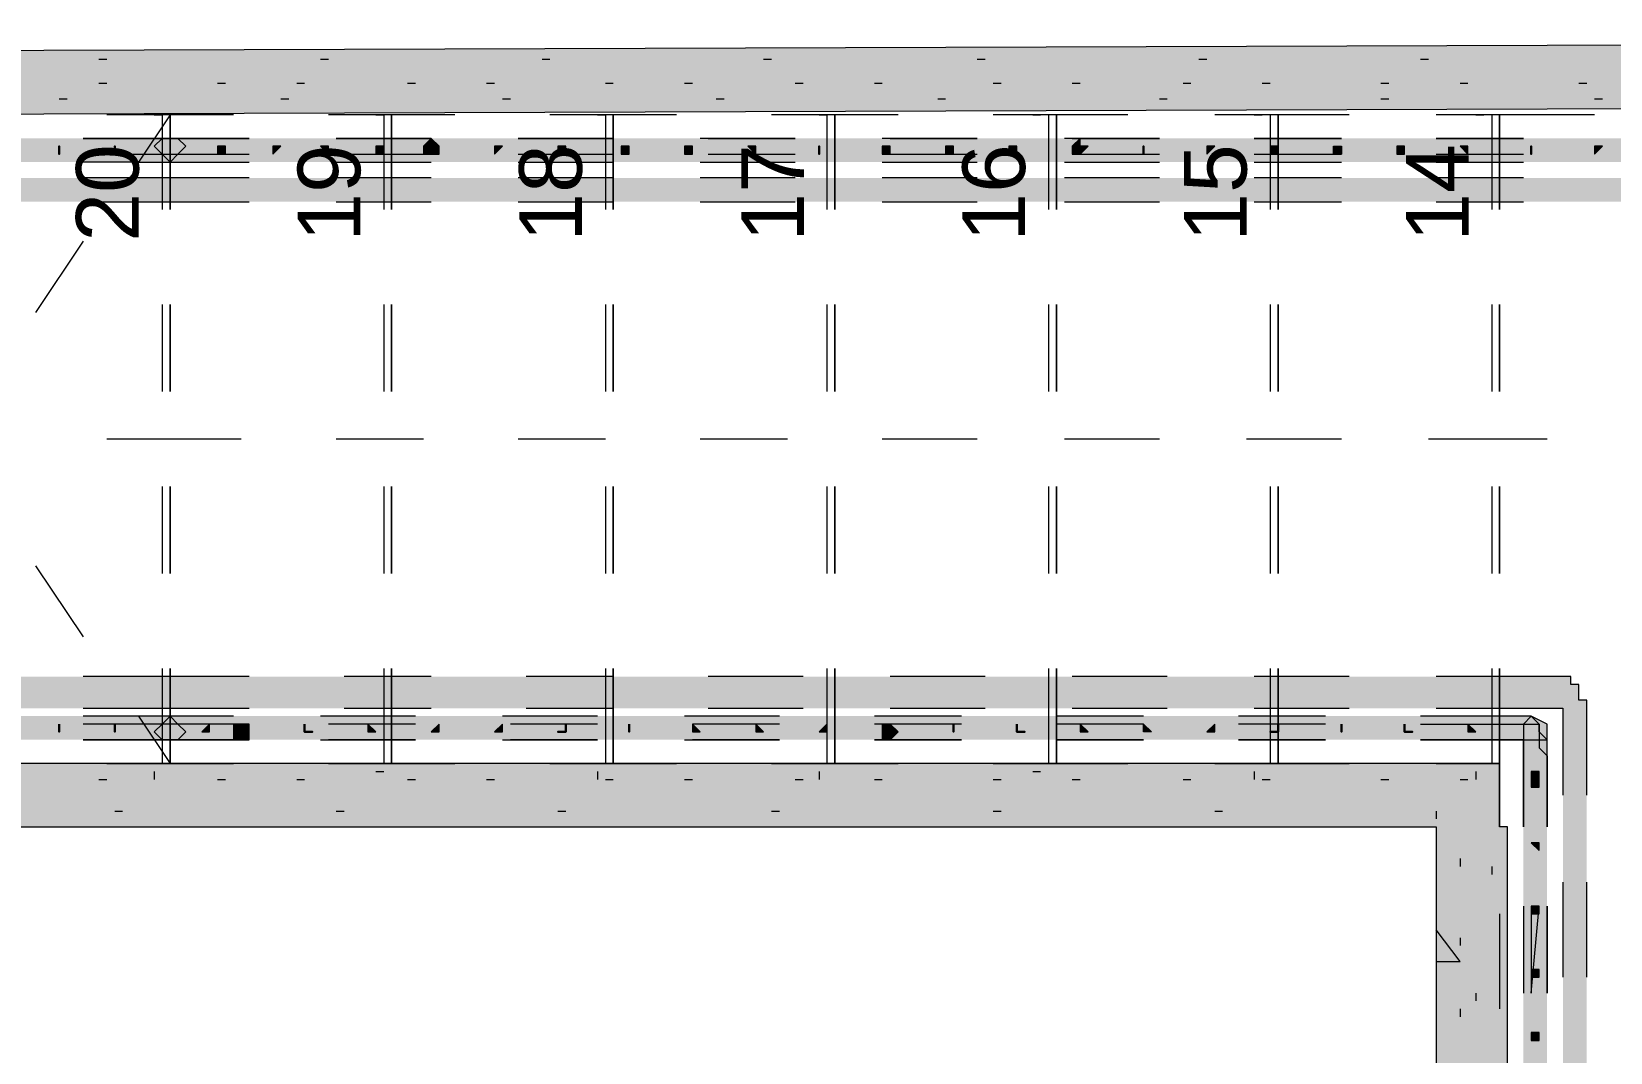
# Model space of a CAD drawing. Header units: inches. Extents: x 0.12 to 8.16, y 2.81 to 8.2.
# Drawn here: x 5.1242 to 5.4567, y 6.2658 to 6.4808 of the extents above; entities that cross this region are included whole.
import ezdxf

# ---------------------------------------------------------------- set-up
doc = ezdxf.new("R2010")
doc.units = ezdxf.units.IN
doc.header["$MEASUREMENT"] = 0
for name, color, linetype, true_color in [('PDF_Geometry', 7, 'Continuous', 0x029e21), ('PDF_Solid Fills', 7, 'Continuous', 0xffffff), ('PDF_Text', 7, 'Continuous', 0x5555ff)]:
    doc.layers.add(name, color=color, linetype=linetype, true_color=true_color)
doc.styles.add('PDF F1', font='arial.ttf')

msp = doc.modelspace()

# ---------------------------------------------------------------- hatches: boundary and pattern name
at = {"layer": 'PDF_Solid Fills', "transparency": 33554559}
for points in [[(5.10667, 6.45833), (5.145, 6.45833), (5.14667, 6.45833), (5.15, 6.45833), (5.15, 6.45333), (5.14667, 6.45333), (5.145, 6.45333), (5.10667, 6.45333)], [(5.10667, 6.45833), (5.145, 6.45833), (5.14667, 6.45833), (5.15, 6.45833), (5.15, 6.455), (5.14667, 6.455), (5.145, 6.455), (5.10667, 6.455)], [(5.15, 6.45333), (5.15, 6.45833), (5.15333, 6.45833), (5.155, 6.45833), (5.47167, 6.45833), (5.47333, 6.45833), (5.47833, 6.45833), (5.47833, 6.45333), (5.47333, 6.45333), (5.47167, 6.45333), (5.155, 6.45333), (5.15333, 6.45333)], [(5.15, 6.455), (5.15, 6.45833), (5.15333, 6.45833), (5.15333, 6.45833), (5.15667, 6.45833), (5.47167, 6.45833), (5.47333, 6.45833), (5.47833, 6.45833), (5.47833, 6.455), (5.47333, 6.455), (5.47167, 6.455), (5.15667, 6.455), (5.15333, 6.455), (5.15333, 6.455)], [(5.15333, 6.45833), (5.155, 6.45833), (5.15667, 6.45667), (5.155, 6.455), (5.15333, 6.45333), (5.15167, 6.455), (5.15, 6.45667), (5.15167, 6.45833)], [(5.20833, 6.45833), (5.21, 6.45667), (5.21, 6.45667), (5.21, 6.455), (5.20833, 6.455), (5.20667, 6.455), (5.20667, 6.45667), (5.20667, 6.45667)], [(5.345, 6.45833), (5.345, 6.45667), (5.34667, 6.45667), (5.345, 6.455), (5.345, 6.455), (5.34333, 6.455), (5.34333, 6.45667), (5.34333, 6.45667)], [(5.165, 6.45667), (5.165, 6.45667), (5.165, 6.45667), (5.165, 6.455), (5.165, 6.455), (5.16333, 6.455), (5.16333, 6.45667), (5.16333, 6.45667)], [(5.175, 6.45667), (5.175, 6.45667), (5.17667, 6.45667), (5.175, 6.455), (5.175, 6.455), (5.175, 6.455), (5.175, 6.45667), (5.175, 6.45667)], [(5.18667, 6.45667), (5.18667, 6.45667), (5.18667, 6.45667), (5.18667, 6.455), (5.18667, 6.455), (5.18667, 6.455), (5.185, 6.45667), (5.18667, 6.45667)], [(5.19667, 6.45667), (5.19833, 6.45667), (5.19833, 6.45667), (5.19833, 6.455), (5.19667, 6.455), (5.19667, 6.455), (5.19667, 6.45667), (5.19667, 6.45667)], [(5.22167, 6.45667), (5.22167, 6.45667), (5.22333, 6.45667), (5.22167, 6.455), (5.22167, 6.455), (5.22167, 6.455), (5.22167, 6.45667), (5.22167, 6.45667)], [(5.235, 6.45667), (5.23667, 6.45667), (5.23667, 6.45667), (5.23667, 6.455), (5.235, 6.455), (5.235, 6.455), (5.235, 6.45667), (5.235, 6.45667)], [(5.25, 6.45667), (5.25, 6.45667), (5.25, 6.45667), (5.25, 6.455), (5.25, 6.455), (5.24833, 6.455), (5.24833, 6.45667), (5.24833, 6.45667)], [(5.26333, 6.45667), (5.26333, 6.45667), (5.26333, 6.45667), (5.26333, 6.455), (5.26333, 6.455), (5.26167, 6.455), (5.26167, 6.45667), (5.26167, 6.45667)], [(5.27667, 6.45667), (5.27667, 6.45667), (5.27667, 6.45667), (5.27667, 6.455), (5.27667, 6.455), (5.27667, 6.455), (5.275, 6.45667), (5.27667, 6.45667)], [(5.30333, 6.45667), (5.305, 6.45667), (5.305, 6.45667), (5.305, 6.455), (5.30333, 6.455), (5.30333, 6.455), (5.30333, 6.45667), (5.30333, 6.45667)], [(5.31667, 6.45667), (5.31833, 6.45667), (5.31833, 6.45667), (5.31833, 6.455), (5.31667, 6.455), (5.31667, 6.455), (5.31667, 6.45667), (5.31667, 6.45667)], [(5.33167, 6.45667), (5.33167, 6.45667), (5.33167, 6.45667), (5.33167, 6.455), (5.33167, 6.455), (5.33, 6.455), (5.33, 6.45667), (5.33, 6.45667)], [(5.37167, 6.45667), (5.37167, 6.45667), (5.37333, 6.45667), (5.37167, 6.455), (5.37167, 6.455), (5.37167, 6.455), (5.37167, 6.45667), (5.37167, 6.45667)], [(5.385, 6.45667), (5.38667, 6.45667), (5.38667, 6.45667), (5.38667, 6.455), (5.385, 6.455), (5.385, 6.455), (5.385, 6.45667), (5.385, 6.45667)], [(5.39833, 6.45667), (5.4, 6.45667), (5.4, 6.45667), (5.4, 6.455), (5.39833, 6.455), (5.39833, 6.455), (5.39833, 6.45667), (5.39833, 6.45667)], [(5.41333, 6.45667), (5.41333, 6.45667), (5.41333, 6.45667), (5.41333, 6.455), (5.41333, 6.455), (5.41167, 6.455), (5.41167, 6.45667), (5.41167, 6.45667)], [(5.42667, 6.45667), (5.42667, 6.45667), (5.42667, 6.45667), (5.42667, 6.455), (5.42667, 6.455), (5.42667, 6.455), (5.425, 6.45667), (5.42667, 6.45667)], [(5.45333, 6.45667), (5.45333, 6.45667), (5.455, 6.45667), (5.45333, 6.455), (5.45333, 6.455), (5.45333, 6.455), (5.45333, 6.45667), (5.45333, 6.45667)], [(5.10667, 6.45), (5.145, 6.45), (5.14667, 6.45), (5.15, 6.45), (5.15, 6.445), (5.14667, 6.445), (5.145, 6.445), (5.10667, 6.445)], [(5.15, 6.445), (5.15, 6.45), (5.15333, 6.45), (5.155, 6.45), (5.47167, 6.45), (5.47333, 6.45), (5.47833, 6.45), (5.47833, 6.445), (5.47333, 6.445), (5.47167, 6.445), (5.155, 6.445), (5.15333, 6.445)], [(5.10667, 6.345), (5.145, 6.345), (5.14667, 6.345), (5.15, 6.345), (5.15, 6.33833), (5.14667, 6.33833), (5.145, 6.33833), (5.10667, 6.33833)], [(5.15, 6.33833), (5.15, 6.345), (5.15333, 6.345), (5.155, 6.345), (5.43667, 6.345), (5.44, 6.345), (5.44, 6.345), (5.44167, 6.345), (5.44333, 6.345), (5.44333, 6.345), (5.44667, 6.345), (5.44833, 6.345), (5.44667, 6.33833), (5.44667, 6.33833), (5.445, 6.33833), (5.445, 6.33833), (5.44333, 6.33833), (5.44333, 6.33833), (5.44167, 6.33833), (5.44, 6.33833), (5.44, 6.33833), (5.43667, 6.33833), (5.155, 6.33833), (5.15333, 6.33833)], [(5.44667, 6.33833), (5.44833, 6.345), (5.44833, 6.34333), (5.45, 6.34333), (5.45, 6.34167), (5.45, 6.34), (5.45167, 6.34), (5.45167, 6.33833), (5.45167, 6.33667), (5.45167, 6.335), (5.45167, 6.335), (5.45167, 6.33167), (5.45167, 6.06), (5.45167, 6.05833), (5.45167, 6.055), (5.44667, 6.055), (5.44667, 6.05833), (5.44667, 6.06), (5.44667, 6.33167), (5.44667, 6.335), (5.44667, 6.33667), (5.44667, 6.33667)], [(5.10667, 6.33667), (5.145, 6.33667), (5.14667, 6.33667), (5.15, 6.33667), (5.15, 6.33167), (5.14667, 6.33167), (5.145, 6.33167), (5.10667, 6.33167)], [(5.10667, 6.335), (5.145, 6.335), (5.14667, 6.335), (5.15, 6.335), (5.15, 6.33167), (5.14667, 6.33167), (5.145, 6.33167), (5.10667, 6.33167)], [(5.15, 6.33167), (5.15, 6.33667), (5.15333, 6.33667), (5.155, 6.33667), (5.42833, 6.33667), (5.43167, 6.33667), (5.43167, 6.33667), (5.43333, 6.33667), (5.435, 6.33667), (5.435, 6.33667), (5.43833, 6.33667), (5.44, 6.33667), (5.43833, 6.33), (5.43833, 6.33), (5.43833, 6.33167), (5.435, 6.33167), (5.435, 6.33167), (5.43333, 6.33167), (5.43167, 6.33167), (5.43167, 6.33167), (5.42833, 6.33167), (5.155, 6.33167), (5.15333, 6.33167)], [(5.15333, 6.33667), (5.155, 6.335), (5.15667, 6.33333), (5.155, 6.33167), (5.15333, 6.33167), (5.15167, 6.33167), (5.15, 6.33333), (5.15167, 6.335)], [(5.15, 6.33167), (5.15, 6.335), (5.15333, 6.335), (5.15333, 6.335), (5.15667, 6.335), (5.42833, 6.335), (5.43167, 6.335), (5.43167, 6.335), (5.43333, 6.335), (5.435, 6.335), (5.435, 6.335), (5.43833, 6.335), (5.44, 6.335), (5.43833, 6.33167), (5.435, 6.33167), (5.435, 6.33167), (5.43333, 6.33167), (5.43167, 6.33167), (5.43167, 6.33167), (5.42833, 6.33167), (5.15667, 6.33167), (5.15333, 6.33167), (5.15333, 6.33167)], [(5.16167, 6.335), (5.16167, 6.33333), (5.16167, 6.33333), (5.16167, 6.33333), (5.16167, 6.33333), (5.16, 6.33333), (5.16, 6.33333), (5.16, 6.33333)], [(5.16833, 6.335), (5.17, 6.335), (5.17, 6.33333), (5.17, 6.33167), (5.16833, 6.33167), (5.16667, 6.33167), (5.16667, 6.33333), (5.16667, 6.335)], [(5.195, 6.335), (5.19667, 6.33333), (5.19667, 6.33333), (5.19667, 6.33333), (5.195, 6.33333), (5.195, 6.33333), (5.195, 6.33333), (5.195, 6.33333)], [(5.21, 6.335), (5.21, 6.33333), (5.21, 6.33333), (5.21, 6.33333), (5.21, 6.33333), (5.20833, 6.33333), (5.20833, 6.33333), (5.20833, 6.33333)], [(5.22333, 6.335), (5.22333, 6.33333), (5.22333, 6.33333), (5.22333, 6.33333), (5.22333, 6.33333), (5.22167, 6.33333), (5.22167, 6.33333), (5.22167, 6.33333)], [(5.26333, 6.335), (5.265, 6.33333), (5.265, 6.33333), (5.265, 6.33333), (5.26333, 6.33333), (5.26333, 6.33333), (5.26333, 6.33333), (5.26333, 6.33333)], [(5.27667, 6.335), (5.27833, 6.33333), (5.27833, 6.33333), (5.27833, 6.33333), (5.27667, 6.33333), (5.27667, 6.33333), (5.27667, 6.33333), (5.27667, 6.33333)], [(5.29167, 6.335), (5.29167, 6.33333), (5.29167, 6.33333), (5.29167, 6.33333), (5.29167, 6.33333), (5.29, 6.33333), (5.29, 6.33333), (5.29, 6.33333)], [(5.305, 6.335), (5.305, 6.335), (5.30667, 6.33333), (5.305, 6.33167), (5.305, 6.33167), (5.30333, 6.33167), (5.30333, 6.33333), (5.30333, 6.335)], [(5.345, 6.335), (5.34667, 6.33333), (5.34667, 6.33333), (5.34667, 6.33333), (5.345, 6.33333), (5.345, 6.33333), (5.345, 6.33333), (5.345, 6.33333)], [(5.35833, 6.335), (5.36, 6.33333), (5.36, 6.33333), (5.36, 6.33333), (5.35833, 6.33333), (5.35833, 6.33333), (5.35833, 6.33333), (5.35833, 6.33333)], [(5.37333, 6.335), (5.37333, 6.33333), (5.37333, 6.33333), (5.37333, 6.33333), (5.37333, 6.33333), (5.37167, 6.33333), (5.37167, 6.33333), (5.37167, 6.33333)], [(5.42667, 6.335), (5.42833, 6.33333), (5.42833, 6.33333), (5.42833, 6.33333), (5.42667, 6.33333), (5.42667, 6.33333), (5.42667, 6.33333), (5.42667, 6.33333)], [(5.43833, 6.33), (5.44, 6.33667), (5.44, 6.33667), (5.44167, 6.335), (5.44167, 6.33333), (5.44333, 6.33167), (5.44333, 6.33167), (5.44333, 6.33), (5.44333, 6.32833), (5.44333, 6.32667), (5.44333, 6.32667), (5.44333, 6.32333), (5.44333, 6.06), (5.44333, 6.05833), (5.44333, 6.055), (5.43833, 6.055), (5.43833, 6.05833), (5.43833, 6.06), (5.43833, 6.32333), (5.43833, 6.32667), (5.43833, 6.32833), (5.43833, 6.32833), (5.43833, 6.33)], [(5.44333, 6.33333), (5.44333, 6.33167), (5.44167, 6.33167), (5.43833, 6.33167), (5.43833, 6.33333), (5.43833, 6.335), (5.44, 6.33667), (5.44333, 6.335)], [(5.43833, 6.33167), (5.44, 6.335), (5.44, 6.335), (5.44167, 6.335), (5.44167, 6.33333), (5.44167, 6.33167), (5.44167, 6.33167), (5.44167, 6.33), (5.44333, 6.32833), (5.44333, 6.32667), (5.44333, 6.32667), (5.44333, 6.32333), (5.44333, 6.06), (5.44333, 6.05833), (5.44333, 6.055), (5.44, 6.055), (5.44, 6.05833), (5.44, 6.06), (5.43833, 6.32333), (5.43833, 6.32667), (5.43833, 6.32833), (5.43833, 6.33), (5.43833, 6.33), (5.43833, 6.33167), (5.43833, 6.33167), (5.43833, 6.33167)], [(5.44167, 6.32333), (5.44167, 6.32167), (5.44167, 6.32167), (5.44, 6.32167), (5.44, 6.32333), (5.44, 6.325), (5.44167, 6.325), (5.44167, 6.325)], [(5.44167, 6.31), (5.44167, 6.31), (5.44167, 6.30833), (5.44, 6.31), (5.44, 6.31), (5.44, 6.31), (5.44167, 6.31), (5.44167, 6.31)], [(5.44167, 6.29667), (5.44167, 6.295), (5.44167, 6.295), (5.44, 6.295), (5.44, 6.29667), (5.44, 6.29667), (5.44167, 6.29667), (5.44167, 6.29667)], [(5.44167, 6.28333), (5.44167, 6.28167), (5.44167, 6.28167), (5.44, 6.28167), (5.44, 6.28333), (5.44, 6.28333), (5.44167, 6.28333), (5.44167, 6.28333)], [(5.44167, 6.26833), (5.44167, 6.26833), (5.44167, 6.26833), (5.44, 6.26833), (5.44, 6.26833), (5.44, 6.27), (5.44167, 6.27), (5.44167, 6.27)]]:
    msp.add_hatch(color=256, dxfattribs=at).paths.add_polyline_path(points)

# ---------------------------------------------------------------- linework, layer by layer
at = {"layer": 'PDF_Geometry', "color": 7, "lineweight": 13}
msp.add_lwpolyline([(5.06333, 6.47667), (5.06333, 6.46333), (5.57, 6.465), (5.57, 5.41667), (5.57667, 5.41667), (5.60333, 5.41667), (5.60333, 6.53), (5.59667, 6.53), (5.60333, 6.53), (5.59667, 6.53), (5.57, 6.53), (5.57, 6.47833)], close=True, dxfattribs=at)
at = {"layer": 'PDF_Geometry', "color": 54, "lineweight": 13, "true_color": 0x9f9f00}
for points in [[(5.13833, 6.475), (5.14, 6.475)], [(5.185, 6.475), (5.18667, 6.475)], [(5.23167, 6.475), (5.23333, 6.475)], [(5.27833, 6.475), (5.28, 6.475)], [(5.32333, 6.475), (5.325, 6.475)], [(5.37, 6.475), (5.37167, 6.475)], [(5.41667, 6.475), (5.41833, 6.475)], [(5.13833, 6.47), (5.14, 6.47)], [(5.16333, 6.47), (5.165, 6.47)], [(5.18, 6.47), (5.18167, 6.47)], [(5.20333, 6.47), (5.205, 6.47)], [(5.22, 6.47), (5.22167, 6.47)], [(5.245, 6.47), (5.24667, 6.47)], [(5.26167, 6.47), (5.26333, 6.47)], [(5.285, 6.47), (5.28667, 6.47)], [(5.30167, 6.47), (5.30333, 6.47)], [(5.32667, 6.47), (5.32833, 6.47)], [(5.34333, 6.47), (5.345, 6.47)], [(5.36667, 6.47), (5.36833, 6.47)], [(5.38333, 6.47), (5.385, 6.47)], [(5.40833, 6.47), (5.41, 6.47)], [(5.425, 6.47), (5.42667, 6.47)], [(5.45, 6.47), (5.45167, 6.47)], [(5.13, 6.46667), (5.13167, 6.46667)], [(5.17667, 6.46667), (5.17833, 6.46667)], [(5.22333, 6.46667), (5.225, 6.46667)], [(5.26833, 6.46667), (5.27, 6.46667)], [(5.315, 6.46667), (5.31667, 6.46667)], [(5.36167, 6.46667), (5.36333, 6.46667)], [(5.40833, 6.46667), (5.41, 6.46667)], [(5.45333, 6.46667), (5.455, 6.46667)], [(5.15, 6.46333), (5.15167, 6.46333)], [(5.19667, 6.46333), (5.19833, 6.46333)], [(5.24333, 6.46333), (5.245, 6.46333)], [(5.29, 6.46333), (5.29167, 6.46333)], [(5.335, 6.46333), (5.33667, 6.46333)], [(5.38167, 6.46333), (5.38333, 6.46333)], [(5.42833, 6.46333), (5.43, 6.46333)]]:
    msp.add_lwpolyline(points, dxfattribs=at)
at = {"layer": 'PDF_Geometry', "color": 161, "lineweight": 13, "true_color": 0xaaaaff}
for points in [[(5.15333, 6.46333), (5.14667, 6.45333), (5.145, 6.45333), (5.135, 6.45333)], [(5.16667, 6.46333), (5.15333, 6.46333), (5.15333, 6.44333), (5.15333, 6.46333), (5.14, 6.46333)], [(5.15167, 6.46333), (5.15167, 6.44333)], [(5.21333, 6.46333), (5.2, 6.46333), (5.2, 6.44333), (5.2, 6.46333), (5.18667, 6.46333)], [(5.19833, 6.46333), (5.19833, 6.44333)], [(5.26, 6.46333), (5.24667, 6.46333), (5.24667, 6.44333), (5.24667, 6.46333), (5.23333, 6.46333)], [(5.245, 6.46333), (5.245, 6.44333)], [(5.30667, 6.46333), (5.29333, 6.46333), (5.29333, 6.44333), (5.29333, 6.46333), (5.28, 6.46333)], [(5.29167, 6.46333), (5.29167, 6.44333)], [(5.355, 6.46333), (5.34, 6.46333), (5.34, 6.44333), (5.34, 6.46333), (5.32667, 6.46333)], [(5.33833, 6.46333), (5.33833, 6.44333)], [(5.40167, 6.46333), (5.38667, 6.46333), (5.38667, 6.44333), (5.38667, 6.46333), (5.37333, 6.46333)], [(5.385, 6.46333), (5.385, 6.44333)], [(5.45333, 6.46333), (5.43333, 6.46333), (5.43333, 6.44333), (5.43333, 6.46333), (5.42, 6.46333)], [(5.43167, 6.46333), (5.43167, 6.44333)], [(5.15333, 6.45833), (5.15333, 6.45833)], [(5.18833, 6.455), (5.20833, 6.455), (5.21, 6.455), (5.21, 6.45667), (5.20833, 6.45833), (5.20667, 6.45667), (5.20667, 6.455), (5.20833, 6.455)], [(5.26667, 6.45833), (5.285, 6.45833), (5.265, 6.45833)], [(5.305, 6.45833), (5.32333, 6.45833), (5.30333, 6.45833)], [(5.34333, 6.45833), (5.36167, 6.45833), (5.34167, 6.45833)], [(5.34333, 6.455), (5.345, 6.455), (5.34667, 6.45667), (5.345, 6.45667), (5.345, 6.45833), (5.34333, 6.45667), (5.34333, 6.455), (5.36167, 6.455)], [(5.13, 6.45667), (5.13, 6.45667)], [(5.13, 6.45667), (5.13, 6.45667)], [(5.13, 6.45667), (5.13, 6.45667)], [(5.13, 6.45667), (5.13, 6.45667)], [(5.13, 6.455), (5.13, 6.455)], [(5.13, 6.455), (5.13, 6.455)], [(5.135, 6.455), (5.145, 6.455), (5.14667, 6.455), (5.15, 6.455), (5.15333, 6.455), (5.15667, 6.455), (5.17, 6.455)], [(5.14167, 6.45667), (5.14167, 6.45667)], [(5.14167, 6.45667), (5.14167, 6.45667)], [(5.14167, 6.45667), (5.14167, 6.45667)], [(5.14167, 6.45667), (5.14167, 6.45667)], [(5.14167, 6.455), (5.14167, 6.455)], [(5.14167, 6.455), (5.14167, 6.455)], [(5.15333, 6.455), (5.15333, 6.455)], [(5.16333, 6.45667), (5.16333, 6.45667)], [(5.165, 6.45667), (5.165, 6.45667)], [(5.165, 6.45667), (5.165, 6.45667)], [(5.165, 6.455), (5.165, 6.455)], [(5.175, 6.45667), (5.175, 6.45667)], [(5.175, 6.45667), (5.175, 6.45667)], [(5.175, 6.45667), (5.175, 6.45667)], [(5.175, 6.455), (5.175, 6.455)], [(5.175, 6.455), (5.175, 6.455)], [(5.18667, 6.45667), (5.18667, 6.45667)], [(5.18667, 6.45667), (5.18667, 6.45667)], [(5.18667, 6.45667), (5.18667, 6.45667)], [(5.18667, 6.455), (5.18667, 6.455)], [(5.18667, 6.455), (5.18667, 6.455)], [(5.19667, 6.45667), (5.19667, 6.45667)], [(5.19667, 6.45667), (5.19667, 6.45667)], [(5.19667, 6.455), (5.19667, 6.455)], [(5.19833, 6.45667), (5.19833, 6.45667)], [(5.20667, 6.45667), (5.20667, 6.45667)], [(5.21, 6.45667), (5.21, 6.45667)], [(5.22167, 6.45667), (5.22167, 6.45667)], [(5.22167, 6.45667), (5.22167, 6.45667)], [(5.22167, 6.45667), (5.22167, 6.45667)], [(5.22167, 6.455), (5.22167, 6.455)], [(5.22167, 6.455), (5.22167, 6.455)], [(5.22667, 6.455), (5.24667, 6.455)], [(5.235, 6.45667), (5.235, 6.45667)], [(5.235, 6.45667), (5.235, 6.45667)], [(5.235, 6.455), (5.235, 6.455)], [(5.23667, 6.45667), (5.23667, 6.45667)], [(5.24833, 6.45667), (5.24833, 6.45667)], [(5.25, 6.45667), (5.25, 6.45667)], [(5.25, 6.45667), (5.25, 6.45667)], [(5.25, 6.455), (5.25, 6.455)], [(5.26167, 6.45667), (5.26167, 6.45667)], [(5.26333, 6.45667), (5.26333, 6.45667)], [(5.26333, 6.45667), (5.26333, 6.45667)], [(5.26333, 6.455), (5.26333, 6.455)], [(5.26667, 6.455), (5.285, 6.455)], [(5.27667, 6.45667), (5.27667, 6.45667)], [(5.27667, 6.45667), (5.27667, 6.45667)], [(5.27667, 6.45667), (5.27667, 6.45667)], [(5.27667, 6.455), (5.27667, 6.455)], [(5.27667, 6.455), (5.27667, 6.455)], [(5.29, 6.45667), (5.29, 6.45667)], [(5.29, 6.45667), (5.29, 6.45667)], [(5.29, 6.45667), (5.29, 6.45667)], [(5.29, 6.45667), (5.29, 6.45667)], [(5.29, 6.455), (5.29, 6.455)], [(5.29, 6.455), (5.29, 6.455)], [(5.305, 6.455), (5.305, 6.45667), (5.30333, 6.45667), (5.30333, 6.455), (5.305, 6.455), (5.32333, 6.455)], [(5.30333, 6.45667), (5.30333, 6.45667)], [(5.30333, 6.45667), (5.30333, 6.45667)], [(5.30333, 6.455), (5.30333, 6.455)], [(5.305, 6.45667), (5.305, 6.45667)], [(5.31667, 6.45667), (5.31667, 6.45667)], [(5.31667, 6.45667), (5.31667, 6.45667)], [(5.31667, 6.455), (5.31667, 6.455)], [(5.31833, 6.45667), (5.31833, 6.45667)], [(5.33, 6.45667), (5.33, 6.45667)], [(5.33167, 6.45667), (5.33167, 6.45667)], [(5.33167, 6.45667), (5.33167, 6.45667)], [(5.33167, 6.455), (5.33167, 6.455)], [(5.34333, 6.45667), (5.34333, 6.45667)], [(5.345, 6.455), (5.345, 6.455)], [(5.35833, 6.45667), (5.35833, 6.45667)], [(5.35833, 6.45667), (5.35833, 6.45667)], [(5.35833, 6.45667), (5.35833, 6.45667)], [(5.35833, 6.45667), (5.35833, 6.45667)], [(5.35833, 6.455), (5.35833, 6.455)], [(5.35833, 6.455), (5.35833, 6.455)], [(5.37167, 6.45667), (5.37167, 6.45667)], [(5.37167, 6.45667), (5.37167, 6.45667)], [(5.37167, 6.45667), (5.37167, 6.45667)], [(5.37167, 6.455), (5.37167, 6.455)], [(5.37167, 6.455), (5.37167, 6.455)], [(5.38167, 6.455), (5.4, 6.455), (5.39833, 6.455), (5.39833, 6.45667), (5.4, 6.45667), (5.4, 6.455)], [(5.385, 6.45667), (5.385, 6.45667)], [(5.385, 6.45667), (5.385, 6.45667)], [(5.385, 6.455), (5.385, 6.455)], [(5.38667, 6.45667), (5.38667, 6.45667)], [(5.39833, 6.45667), (5.39833, 6.45667)], [(5.39833, 6.45667), (5.39833, 6.45667)], [(5.39833, 6.455), (5.39833, 6.455)], [(5.4, 6.45667), (5.4, 6.45667)], [(5.41167, 6.45667), (5.41167, 6.45667)], [(5.41333, 6.45667), (5.41333, 6.45667)], [(5.41333, 6.45667), (5.41333, 6.45667)], [(5.41333, 6.455), (5.41333, 6.455)], [(5.42, 6.455), (5.43833, 6.455)], [(5.42667, 6.45667), (5.42667, 6.45667)], [(5.42667, 6.45667), (5.42667, 6.45667)], [(5.42667, 6.45667), (5.42667, 6.45667)], [(5.42667, 6.455), (5.42667, 6.455)], [(5.42667, 6.455), (5.42667, 6.455)], [(5.44, 6.45667), (5.44, 6.45667)], [(5.44, 6.45667), (5.44, 6.45667)], [(5.44, 6.45667), (5.44, 6.45667)], [(5.44, 6.45667), (5.44, 6.45667)], [(5.44, 6.455), (5.44, 6.455)], [(5.44, 6.455), (5.44, 6.455)], [(5.45333, 6.45667), (5.45333, 6.45667)], [(5.45333, 6.45667), (5.45333, 6.45667)], [(5.45333, 6.45667), (5.45333, 6.45667)], [(5.45333, 6.455), (5.45333, 6.455)], [(5.45333, 6.455), (5.45333, 6.455)], [(5.14667, 6.45333), (5.15, 6.45333), (5.15333, 6.45333), (5.155, 6.45333), (5.17, 6.45333)], [(5.18833, 6.45333), (5.20833, 6.45333)], [(5.22667, 6.45333), (5.24667, 6.45333)], [(5.265, 6.45333), (5.285, 6.45333)], [(5.30333, 6.45333), (5.32333, 6.45333)], [(5.34167, 6.45333), (5.36167, 6.45333)], [(5.38167, 6.45333), (5.4, 6.45333)], [(5.42, 6.45333), (5.43833, 6.45333)], [(5.17, 6.45), (5.155, 6.45), (5.15333, 6.45), (5.15, 6.45), (5.14667, 6.45), (5.145, 6.45), (5.135, 6.45)], [(5.20833, 6.45), (5.18833, 6.45)], [(5.24667, 6.45), (5.22667, 6.45)], [(5.285, 6.45), (5.265, 6.45)], [(5.32333, 6.45), (5.30333, 6.45)], [(5.36167, 6.45), (5.34167, 6.45)], [(5.4, 6.45), (5.38167, 6.45)], [(5.43833, 6.45), (5.42, 6.45)], [(5.135, 6.445), (5.145, 6.445), (5.14667, 6.445), (5.15, 6.445), (5.15333, 6.445), (5.155, 6.445), (5.17, 6.445)], [(5.18833, 6.445), (5.20833, 6.445)], [(5.22667, 6.445), (5.24667, 6.445)], [(5.265, 6.445), (5.285, 6.445)], [(5.30333, 6.445), (5.32333, 6.445)], [(5.34167, 6.445), (5.36167, 6.445)], [(5.38167, 6.445), (5.4, 6.445)], [(5.42, 6.445), (5.43833, 6.445)], [(5.135, 6.43667), (5.125, 6.42167)], [(5.15167, 6.42333), (5.15167, 6.405)], [(5.19833, 6.42333), (5.19833, 6.405)], [(5.245, 6.42333), (5.245, 6.405)], [(5.29167, 6.42333), (5.29167, 6.405)], [(5.33833, 6.42333), (5.33833, 6.405)], [(5.385, 6.42333), (5.385, 6.405)], [(5.43167, 6.42333), (5.43167, 6.405)], [(5.16833, 6.395), (5.15333, 6.395), (5.14, 6.395)], [(5.20667, 6.395), (5.18833, 6.395)], [(5.245, 6.395), (5.22667, 6.395)], [(5.28333, 6.395), (5.265, 6.395)], [(5.32333, 6.395), (5.30333, 6.395)], [(5.36167, 6.395), (5.34167, 6.395)], [(5.4, 6.395), (5.38, 6.395)], [(5.44333, 6.395), (5.43333, 6.395), (5.41833, 6.395)], [(5.15167, 6.385), (5.15167, 6.36667)], [(5.19833, 6.385), (5.19833, 6.36667)], [(5.245, 6.385), (5.245, 6.36667)], [(5.29167, 6.385), (5.29167, 6.36667)], [(5.33833, 6.385), (5.33833, 6.36667)], [(5.385, 6.385), (5.385, 6.36667)], [(5.43167, 6.385), (5.43167, 6.36667)], [(5.125, 6.36833), (5.135, 6.35333)], [(5.17, 6.345), (5.155, 6.345), (5.15333, 6.345), (5.15, 6.345), (5.14667, 6.345), (5.145, 6.345), (5.135, 6.345)], [(5.14, 6.32667), (5.15333, 6.32667), (5.15333, 6.34667), (5.15333, 6.32667), (5.16667, 6.32667)], [(5.15167, 6.34667), (5.15167, 6.32667)], [(5.18667, 6.32667), (5.2, 6.32667), (5.2, 6.34667), (5.2, 6.32667), (5.21333, 6.32667)], [(5.20833, 6.345), (5.19, 6.345)], [(5.19833, 6.34667), (5.19833, 6.32667)], [(5.24667, 6.345), (5.22833, 6.345)], [(5.23333, 6.32667), (5.24667, 6.32667), (5.24667, 6.34667), (5.24667, 6.32667), (5.26, 6.32667)], [(5.245, 6.34667), (5.245, 6.32667)], [(5.28667, 6.345), (5.26667, 6.345)], [(5.28, 6.32667), (5.29333, 6.32667), (5.29333, 6.34667), (5.29333, 6.32667), (5.30667, 6.32667)], [(5.29167, 6.34667), (5.29167, 6.32667)], [(5.325, 6.345), (5.305, 6.345)], [(5.32667, 6.32667), (5.34, 6.32667), (5.34, 6.34667), (5.34, 6.32667), (5.355, 6.32667)], [(5.33833, 6.34667), (5.33833, 6.32667)], [(5.36333, 6.345), (5.34333, 6.345)], [(5.37333, 6.32667), (5.38667, 6.32667), (5.38667, 6.34667), (5.38667, 6.32667), (5.40167, 6.32667)], [(5.40167, 6.345), (5.38167, 6.345)], [(5.385, 6.34667), (5.385, 6.32667)], [(5.42, 6.32667), (5.43333, 6.32667), (5.43333, 6.34667), (5.43333, 6.32667), (5.43333, 6.31333)], [(5.45167, 6.32), (5.45167, 6.33167), (5.45167, 6.335), (5.45167, 6.33667), (5.45167, 6.33833), (5.45167, 6.34), (5.45, 6.34), (5.45, 6.34167), (5.45, 6.34333), (5.44833, 6.34333), (5.44833, 6.345), (5.44667, 6.345), (5.44333, 6.345), (5.44167, 6.345), (5.44, 6.345), (5.43667, 6.345), (5.42, 6.345)], [(5.43167, 6.34667), (5.43167, 6.32667)], [(5.44, 6.345), (5.44, 6.345)], [(5.44333, 6.345), (5.44333, 6.345)], [(5.135, 6.33833), (5.145, 6.33833), (5.14667, 6.33833), (5.15, 6.33833), (5.15333, 6.33833), (5.155, 6.33833), (5.17, 6.33833)], [(5.19, 6.33833), (5.20833, 6.33833)], [(5.22833, 6.33833), (5.24667, 6.33833)], [(5.26667, 6.33833), (5.28667, 6.33833)], [(5.305, 6.33833), (5.325, 6.33833)], [(5.34333, 6.33833), (5.36333, 6.33833)], [(5.38167, 6.33833), (5.40167, 6.33833)], [(5.42, 6.33833), (5.43667, 6.33833), (5.44, 6.33833), (5.44167, 6.33833), (5.44333, 6.33833), (5.445, 6.33833), (5.44667, 6.33833), (5.44667, 6.33667), (5.44667, 6.335), (5.44667, 6.33167), (5.44667, 6.32)], [(5.44, 6.33833), (5.44, 6.33833)], [(5.44333, 6.33833), (5.44333, 6.33833)], [(5.445, 6.33833), (5.445, 6.33833)], [(5.44667, 6.33833), (5.44667, 6.33833)], [(5.14667, 6.33667), (5.145, 6.33667), (5.135, 6.33667)], [(5.16667, 6.335), (5.16667, 6.33333), (5.16667, 6.33167), (5.16833, 6.33167), (5.17, 6.33167), (5.17, 6.33333), (5.17, 6.335), (5.16833, 6.335), (5.16667, 6.335), (5.15667, 6.335), (5.15333, 6.335), (5.15, 6.335), (5.14667, 6.335), (5.145, 6.335), (5.135, 6.335)], [(5.16667, 6.33667), (5.155, 6.33667), (5.15333, 6.33667), (5.155, 6.335), (5.15667, 6.33333), (5.155, 6.33167), (5.15333, 6.33167), (5.15167, 6.33167), (5.15, 6.33333), (5.15167, 6.335), (5.15333, 6.33667), (5.15, 6.33667), (5.14667, 6.33667), (5.15333, 6.32667)], [(5.15333, 6.335), (5.15333, 6.335)], [(5.205, 6.33667), (5.185, 6.33667)], [(5.205, 6.335), (5.18667, 6.335)], [(5.24333, 6.33667), (5.22333, 6.33667)], [(5.24333, 6.335), (5.225, 6.335)], [(5.28167, 6.33667), (5.26167, 6.33667)], [(5.28167, 6.335), (5.26333, 6.335), (5.26333, 6.33333), (5.265, 6.33333), (5.26333, 6.335)], [(5.32, 6.33667), (5.30167, 6.33667)], [(5.32, 6.335), (5.30167, 6.335)], [(5.305, 6.335), (5.305, 6.335)], [(5.35833, 6.33667), (5.34, 6.33667)], [(5.35833, 6.335), (5.36, 6.33333), (5.35833, 6.33333), (5.35833, 6.335), (5.34, 6.335)], [(5.39667, 6.33667), (5.37833, 6.33667)], [(5.39667, 6.335), (5.37833, 6.335)], [(5.41667, 6.335), (5.42833, 6.335), (5.43167, 6.335), (5.43333, 6.335), (5.435, 6.335), (5.43833, 6.335), (5.44, 6.335), (5.44167, 6.335), (5.44167, 6.33333), (5.44167, 6.33167), (5.44167, 6.33), (5.44333, 6.32833), (5.44333, 6.32667), (5.44333, 6.32333), (5.44333, 6.31333), (5.44333, 6.32333), (5.44333, 6.32667), (5.44333, 6.32833), (5.44333, 6.33), (5.44333, 6.33167), (5.44167, 6.33333), (5.44167, 6.335), (5.44, 6.33667), (5.43833, 6.33667), (5.435, 6.33667), (5.43333, 6.33667), (5.43167, 6.33667), (5.42833, 6.33667), (5.41667, 6.33667)], [(5.43167, 6.33667), (5.43167, 6.33667)], [(5.43167, 6.335), (5.43167, 6.335)], [(5.435, 6.33667), (5.435, 6.33667)], [(5.435, 6.335), (5.435, 6.335)], [(5.44, 6.33667), (5.44, 6.33667)], [(5.44, 6.335), (5.44, 6.335)], [(5.44667, 6.33667), (5.44667, 6.33667)], [(5.45167, 6.335), (5.45167, 6.335)], [(5.13, 6.33333), (5.13, 6.33333)], [(5.13, 6.33333), (5.13, 6.33333)], [(5.13, 6.33333), (5.13, 6.33333)], [(5.13, 6.33333), (5.13, 6.33333)], [(5.13, 6.33333), (5.13, 6.33333)], [(5.13, 6.33333), (5.13, 6.33333)], [(5.14167, 6.33333), (5.14167, 6.33333)], [(5.14167, 6.33333), (5.14167, 6.33333)], [(5.14167, 6.33333), (5.14167, 6.33333)], [(5.14167, 6.33333), (5.14167, 6.33333)], [(5.14167, 6.33333), (5.14167, 6.33333)], [(5.14167, 6.33333), (5.14167, 6.33333)], [(5.15333, 6.33167), (5.15333, 6.33167)], [(5.16, 6.33333), (5.16, 6.33333)], [(5.16, 6.33333), (5.16, 6.33333)], [(5.16167, 6.33333), (5.16167, 6.33333)], [(5.16167, 6.33333), (5.16167, 6.33333)], [(5.16167, 6.33333), (5.16167, 6.33333)], [(5.18167, 6.33333), (5.18167, 6.33333)], [(5.18167, 6.33333), (5.18167, 6.33333)], [(5.18167, 6.33333), (5.18167, 6.33333)], [(5.18167, 6.33333), (5.18167, 6.33333)], [(5.185, 6.33167), (5.205, 6.33167), (5.18667, 6.33167)], [(5.195, 6.33333), (5.195, 6.33333)], [(5.195, 6.33333), (5.195, 6.33333)], [(5.195, 6.33333), (5.195, 6.33333)], [(5.19667, 6.33333), (5.19667, 6.33333)], [(5.19667, 6.33333), (5.19667, 6.33333)], [(5.20833, 6.33333), (5.20833, 6.33333)], [(5.20833, 6.33333), (5.20833, 6.33333)], [(5.21, 6.33333), (5.21, 6.33333)], [(5.21, 6.33333), (5.21, 6.33333)], [(5.21, 6.33333), (5.21, 6.33333)], [(5.22167, 6.33333), (5.22167, 6.33333)], [(5.22167, 6.33333), (5.22167, 6.33333)], [(5.22333, 6.33333), (5.22333, 6.33333)], [(5.22333, 6.33333), (5.22333, 6.33333)], [(5.22333, 6.33333), (5.22333, 6.33333)], [(5.22333, 6.33167), (5.24333, 6.33167), (5.225, 6.33167)], [(5.23667, 6.33333), (5.23667, 6.33333)], [(5.23667, 6.33333), (5.23667, 6.33333)], [(5.23667, 6.33333), (5.23667, 6.33333)], [(5.23667, 6.33333), (5.23667, 6.33333)], [(5.25, 6.33333), (5.25, 6.33333)], [(5.25, 6.33333), (5.25, 6.33333)], [(5.25, 6.33333), (5.25, 6.33333)], [(5.25, 6.33333), (5.25, 6.33333)], [(5.25, 6.33333), (5.25, 6.33333)], [(5.25, 6.33333), (5.25, 6.33333)], [(5.26167, 6.33167), (5.28167, 6.33167), (5.26333, 6.33167)], [(5.26333, 6.33333), (5.26333, 6.33333)], [(5.26333, 6.33333), (5.26333, 6.33333)], [(5.26333, 6.33333), (5.26333, 6.33333)], [(5.265, 6.33333), (5.265, 6.33333)], [(5.265, 6.33333), (5.265, 6.33333)], [(5.27667, 6.33333), (5.27667, 6.33333)], [(5.27667, 6.33333), (5.27667, 6.33333)], [(5.27667, 6.33333), (5.27667, 6.33333)], [(5.27833, 6.33333), (5.27833, 6.33333)], [(5.27833, 6.33333), (5.27833, 6.33333)], [(5.29, 6.33333), (5.29, 6.33333)], [(5.29, 6.33333), (5.29, 6.33333)], [(5.29167, 6.33333), (5.29167, 6.33333)], [(5.29167, 6.33333), (5.29167, 6.33333)], [(5.29167, 6.33333), (5.29167, 6.33333)], [(5.305, 6.33167), (5.305, 6.33167)], [(5.31833, 6.33333), (5.31833, 6.33333)], [(5.31833, 6.33333), (5.31833, 6.33333)], [(5.31833, 6.33333), (5.31833, 6.33333)], [(5.31833, 6.33333), (5.31833, 6.33333)], [(5.31833, 6.33333), (5.31833, 6.33333)], [(5.31833, 6.33333), (5.31833, 6.33333)], [(5.33167, 6.33333), (5.33167, 6.33333)], [(5.33167, 6.33333), (5.33167, 6.33333)], [(5.33167, 6.33333), (5.33167, 6.33333)], [(5.33167, 6.33333), (5.33167, 6.33333)], [(5.345, 6.33333), (5.345, 6.33333)], [(5.345, 6.33333), (5.345, 6.33333)], [(5.345, 6.33333), (5.345, 6.33333)], [(5.34667, 6.33333), (5.34667, 6.33333)], [(5.34667, 6.33333), (5.34667, 6.33333)], [(5.35833, 6.33333), (5.35833, 6.33333)], [(5.35833, 6.33333), (5.35833, 6.33333)], [(5.35833, 6.33333), (5.35833, 6.33333)], [(5.36, 6.33333), (5.36, 6.33333)], [(5.36, 6.33333), (5.36, 6.33333)], [(5.37167, 6.33333), (5.37167, 6.33333)], [(5.37167, 6.33333), (5.37167, 6.33333)], [(5.37333, 6.33333), (5.37333, 6.33333)], [(5.37333, 6.33333), (5.37333, 6.33333)], [(5.37333, 6.33333), (5.37333, 6.33333)], [(5.38667, 6.33333), (5.38667, 6.33333)], [(5.38667, 6.33333), (5.38667, 6.33333)], [(5.38667, 6.33333), (5.38667, 6.33333)], [(5.38667, 6.33333), (5.38667, 6.33333)], [(5.4, 6.33333), (5.4, 6.33333)], [(5.4, 6.33333), (5.4, 6.33333)], [(5.4, 6.33333), (5.4, 6.33333)], [(5.4, 6.33333), (5.4, 6.33333)], [(5.4, 6.33333), (5.4, 6.33333)], [(5.4, 6.33333), (5.4, 6.33333)], [(5.41333, 6.33333), (5.41333, 6.33333)], [(5.41333, 6.33333), (5.41333, 6.33333)], [(5.41333, 6.33333), (5.41333, 6.33333)], [(5.41333, 6.33333), (5.41333, 6.33333)], [(5.42667, 6.33333), (5.42667, 6.33333)], [(5.42667, 6.33333), (5.42667, 6.33333)], [(5.42667, 6.33333), (5.42667, 6.33333)], [(5.42833, 6.33333), (5.42833, 6.33333)], [(5.42833, 6.33333), (5.42833, 6.33333)], [(5.43167, 6.33167), (5.43167, 6.33167)], [(5.43167, 6.33167), (5.43167, 6.33167)], [(5.435, 6.33167), (5.435, 6.33167)], [(5.435, 6.33167), (5.435, 6.33167)], [(5.43833, 6.33167), (5.43833, 6.33167)], [(5.43833, 6.33167), (5.43833, 6.33167)], [(5.43833, 6.33167), (5.43833, 6.33167)], [(5.44167, 6.33167), (5.44167, 6.33167)], [(5.44333, 6.33167), (5.44333, 6.33167)], [(5.43833, 6.33), (5.43833, 6.33)], [(5.43833, 6.33), (5.43833, 6.33)], [(5.43833, 6.33), (5.43833, 6.33)], [(5.43833, 6.32833), (5.43833, 6.32833)], [(5.44167, 6.325), (5.44167, 6.325)], [(5.44333, 6.32667), (5.44333, 6.32667)], [(5.44333, 6.32667), (5.44333, 6.32667)], [(5.44167, 6.32167), (5.44167, 6.32167)], [(5.44, 6.31), (5.44, 6.31)], [(5.44, 6.31), (5.44, 6.31)], [(5.44167, 6.31), (5.44167, 6.31)], [(5.44167, 6.31), (5.44167, 6.31)], [(5.44167, 6.31), (5.44167, 6.31)], [(5.44667, 6.30167), (5.44667, 6.28167)], [(5.45167, 6.28167), (5.45167, 6.30167)], [(5.43333, 6.295), (5.43333, 6.275)], [(5.43833, 6.29667), (5.43833, 6.27833)], [(5.44, 6.29667), (5.44, 6.295), (5.44167, 6.295), (5.44167, 6.29667), (5.44, 6.29667), (5.44, 6.27833)], [(5.44, 6.29667), (5.44, 6.29667)], [(5.44167, 6.29667), (5.44167, 6.29667)], [(5.44167, 6.29667), (5.44167, 6.29667)], [(5.44167, 6.295), (5.44167, 6.295)], [(5.44, 6.28333), (5.44, 6.28333)], [(5.44167, 6.28333), (5.44167, 6.28333)], [(5.44167, 6.28333), (5.44167, 6.28333)], [(5.44167, 6.28167), (5.44167, 6.28167)], [(5.44, 6.26833), (5.44, 6.26833)], [(5.44167, 6.27), (5.44167, 6.27)], [(5.44167, 6.26833), (5.44167, 6.26833)], [(5.44167, 6.26833), (5.44167, 6.26833)]]:
    msp.add_lwpolyline(points, dxfattribs=at)
for points in [[(5.135, 6.45833), (5.145, 6.45833), (5.14667, 6.45833), (5.15, 6.45833), (5.15333, 6.45833), (5.15667, 6.45833), (5.17, 6.45833), (5.155, 6.45833), (5.15333, 6.45833), (5.15, 6.45833), (5.14667, 6.45833), (5.145, 6.45833)], [(5.15333, 6.45833), (5.15167, 6.45833), (5.15, 6.45667), (5.15167, 6.455), (5.15333, 6.45333), (5.155, 6.455), (5.15667, 6.45667), (5.155, 6.45833)], [(5.18833, 6.45833), (5.20833, 6.45833)], [(5.22667, 6.45833), (5.24667, 6.45833)], [(5.38167, 6.45833), (5.4, 6.45833)], [(5.42, 6.45833), (5.43833, 6.45833)], [(5.13, 6.45667), (5.13, 6.455)], [(5.14167, 6.45667), (5.14167, 6.455)], [(5.165, 6.45667), (5.16333, 6.45667), (5.16333, 6.455), (5.165, 6.455)], [(5.175, 6.45667), (5.175, 6.455), (5.17667, 6.45667)], [(5.18667, 6.45667), (5.185, 6.45667), (5.18667, 6.455)], [(5.19667, 6.45667), (5.19667, 6.455), (5.19833, 6.455), (5.19833, 6.45667)], [(5.22167, 6.45667), (5.22167, 6.455), (5.22333, 6.45667)], [(5.235, 6.45667), (5.235, 6.455), (5.23667, 6.455), (5.23667, 6.45667)], [(5.25, 6.45667), (5.24833, 6.45667), (5.24833, 6.455), (5.25, 6.455)], [(5.26333, 6.45667), (5.26167, 6.45667), (5.26167, 6.455), (5.26333, 6.455)], [(5.27667, 6.45667), (5.275, 6.45667), (5.27667, 6.455)], [(5.29, 6.45667), (5.29, 6.455)], [(5.31667, 6.45667), (5.31667, 6.455), (5.31833, 6.455), (5.31833, 6.45667)], [(5.33167, 6.45667), (5.33, 6.45667), (5.33, 6.455), (5.33167, 6.455)], [(5.35833, 6.45667), (5.35833, 6.455)], [(5.37167, 6.45667), (5.37167, 6.455), (5.37333, 6.45667)], [(5.385, 6.45667), (5.385, 6.455), (5.38667, 6.455), (5.38667, 6.45667)], [(5.41333, 6.45667), (5.41167, 6.45667), (5.41167, 6.455), (5.41333, 6.455)], [(5.42667, 6.45667), (5.425, 6.45667), (5.42667, 6.455)], [(5.44, 6.45667), (5.44, 6.455)], [(5.45333, 6.45667), (5.45333, 6.455), (5.455, 6.45667)], [(5.15333, 6.42333), (5.15333, 6.405)], [(5.2, 6.42333), (5.2, 6.405)], [(5.24667, 6.42333), (5.24667, 6.405)], [(5.29333, 6.42333), (5.29333, 6.405)], [(5.34, 6.42333), (5.34, 6.405)], [(5.38667, 6.42333), (5.38667, 6.405)], [(5.43333, 6.42333), (5.43333, 6.405)], [(5.15333, 6.385), (5.15333, 6.36667)], [(5.2, 6.385), (5.2, 6.36667)], [(5.24667, 6.385), (5.24667, 6.36667)], [(5.29333, 6.385), (5.29333, 6.36667)], [(5.34, 6.385), (5.34, 6.36667)], [(5.38667, 6.385), (5.38667, 6.36667)], [(5.43333, 6.385), (5.43333, 6.36667)], [(5.13, 6.335), (5.13, 6.33333)], [(5.14167, 6.335), (5.14167, 6.33333)], [(5.16167, 6.335), (5.16, 6.33333), (5.16167, 6.33333)], [(5.18167, 6.335), (5.18167, 6.33333), (5.18333, 6.33333), (5.18167, 6.33333)], [(5.195, 6.335), (5.195, 6.33333), (5.19667, 6.33333)], [(5.21, 6.335), (5.20833, 6.33333), (5.21, 6.33333)], [(5.22333, 6.335), (5.22167, 6.33333), (5.22333, 6.33333)], [(5.23667, 6.335), (5.23667, 6.33333), (5.235, 6.33333), (5.23667, 6.33333)], [(5.25, 6.335), (5.25, 6.33333)], [(5.27667, 6.335), (5.27667, 6.33333), (5.27833, 6.33333)], [(5.29167, 6.335), (5.29, 6.33333), (5.29167, 6.33333)], [(5.305, 6.335), (5.30333, 6.335), (5.30333, 6.33333), (5.30333, 6.33167), (5.305, 6.33167), (5.30667, 6.33333)], [(5.31833, 6.335), (5.31833, 6.33333)], [(5.33167, 6.335), (5.33167, 6.33333), (5.33333, 6.33333), (5.33167, 6.33333)], [(5.345, 6.335), (5.345, 6.33333), (5.34667, 6.33333)], [(5.37333, 6.335), (5.37167, 6.33333), (5.37333, 6.33333)], [(5.38667, 6.335), (5.38667, 6.33333), (5.385, 6.33333), (5.38667, 6.33333)], [(5.4, 6.335), (5.4, 6.33333)], [(5.41333, 6.335), (5.41333, 6.33333), (5.415, 6.33333), (5.41333, 6.33333)], [(5.42667, 6.335), (5.42667, 6.33333), (5.42833, 6.33333)], [(5.44333, 6.33333), (5.44333, 6.335), (5.44, 6.33667), (5.43833, 6.335), (5.43833, 6.33333), (5.43833, 6.33167), (5.44167, 6.33167), (5.44333, 6.33167)], [(5.15, 6.33167), (5.14667, 6.33167), (5.145, 6.33167), (5.135, 6.33167), (5.145, 6.33167), (5.14667, 6.33167)], [(5.16667, 6.33167), (5.155, 6.33167), (5.15333, 6.33167), (5.15, 6.33167), (5.15333, 6.33167), (5.15667, 6.33167)], [(5.32, 6.33167), (5.30167, 6.33167)], [(5.35833, 6.33167), (5.34, 6.33167)], [(5.39667, 6.33167), (5.37833, 6.33167)], [(5.43833, 6.33167), (5.435, 6.33167), (5.43333, 6.33167), (5.43167, 6.33167), (5.42833, 6.33167), (5.41667, 6.33167), (5.42833, 6.33167), (5.43167, 6.33167), (5.43333, 6.33167), (5.435, 6.33167)], [(5.43833, 6.31333), (5.43833, 6.32333), (5.43833, 6.32667), (5.43833, 6.32833), (5.43833, 6.33), (5.43833, 6.33167), (5.43833, 6.33), (5.43833, 6.32833), (5.43833, 6.32667), (5.43833, 6.32333)], [(5.44167, 6.32333), (5.44167, 6.325), (5.44, 6.325), (5.44, 6.32333), (5.44, 6.32167), (5.44167, 6.32167)], [(5.44167, 6.31), (5.44, 6.31), (5.44167, 6.30833)], [(5.44333, 6.29667), (5.44333, 6.27833)], [(5.44167, 6.28333), (5.44, 6.28333), (5.44, 6.28167), (5.44167, 6.28167)], [(5.44167, 6.26833), (5.44167, 6.27), (5.44, 6.27), (5.44, 6.26833)]]:
    msp.add_lwpolyline(points, close=True, dxfattribs=at)
at = {"layer": 'PDF_Geometry', "color": 7, "lineweight": 25}
for points in [[(5.13, 6.45667), (5.13, 6.45667), (5.13, 6.45667), (5.13, 6.455), (5.13, 6.455), (5.13, 6.455), (5.13, 6.45667), (5.13, 6.45667)], [(5.14167, 6.45667), (5.14167, 6.45667), (5.14167, 6.45667), (5.14167, 6.455), (5.14167, 6.455), (5.14167, 6.455), (5.14167, 6.45667), (5.14167, 6.45667)], [(5.29, 6.45667), (5.29, 6.45667), (5.29, 6.45667), (5.29, 6.455), (5.29, 6.455), (5.29, 6.455), (5.29, 6.45667), (5.29, 6.45667)], [(5.35833, 6.45667), (5.35833, 6.45667), (5.35833, 6.45667), (5.35833, 6.455), (5.35833, 6.455), (5.35833, 6.455), (5.35833, 6.45667), (5.35833, 6.45667)], [(5.44, 6.45667), (5.44, 6.45667), (5.44, 6.45667), (5.44, 6.455), (5.44, 6.455), (5.44, 6.455), (5.44, 6.45667), (5.44, 6.45667)], [(5.13, 6.335), (5.13, 6.33333), (5.13, 6.33333), (5.13, 6.33333), (5.13, 6.33333), (5.13, 6.33333), (5.13, 6.33333), (5.13, 6.33333)], [(5.14167, 6.335), (5.14167, 6.33333), (5.14167, 6.33333), (5.14167, 6.33333), (5.14167, 6.33333), (5.14167, 6.33333), (5.14167, 6.33333), (5.14167, 6.33333)], [(5.18167, 6.335), (5.18167, 6.33333), (5.18333, 6.33333), (5.18167, 6.33333), (5.18167, 6.33333), (5.18167, 6.33333), (5.18167, 6.33333), (5.18167, 6.33333)], [(5.23667, 6.335), (5.23667, 6.33333), (5.23667, 6.33333), (5.23667, 6.33333), (5.23667, 6.33333), (5.23667, 6.33333), (5.235, 6.33333), (5.23667, 6.33333)], [(5.25, 6.335), (5.25, 6.33333), (5.25, 6.33333), (5.25, 6.33333), (5.25, 6.33333), (5.25, 6.33333), (5.25, 6.33333), (5.25, 6.33333)], [(5.31833, 6.335), (5.31833, 6.33333), (5.31833, 6.33333), (5.31833, 6.33333), (5.31833, 6.33333), (5.31833, 6.33333), (5.31833, 6.33333), (5.31833, 6.33333)], [(5.33167, 6.335), (5.33167, 6.33333), (5.33333, 6.33333), (5.33167, 6.33333), (5.33167, 6.33333), (5.33167, 6.33333), (5.33167, 6.33333), (5.33167, 6.33333)], [(5.38667, 6.335), (5.38667, 6.33333), (5.38667, 6.33333), (5.38667, 6.33333), (5.38667, 6.33333), (5.38667, 6.33333), (5.385, 6.33333), (5.38667, 6.33333)], [(5.4, 6.335), (5.4, 6.33333), (5.4, 6.33333), (5.4, 6.33333), (5.4, 6.33333), (5.4, 6.33333), (5.4, 6.33333), (5.4, 6.33333)], [(5.41333, 6.335), (5.41333, 6.33333), (5.415, 6.33333), (5.41333, 6.33333), (5.41333, 6.33333), (5.41333, 6.33333), (5.41333, 6.33333), (5.41333, 6.33333)]]:
    msp.add_lwpolyline(points, close=True, dxfattribs=at)
at = {"layer": 'PDF_Geometry', "color": 7, "lineweight": 9}
msp.add_lwpolyline([(5.435, 6.01333), (5.435, 6.31333), (5.43333, 6.31333), (5.43333, 6.32667), (5.10667, 6.32667), (5.10667, 6.31333), (5.10667, 6), (5.10667, 5.98667), (5.10667, 5.68667), (5.10667, 5.67333), (5.43333, 5.67333), (5.43333, 5.68667)], dxfattribs=at)
at = {"layer": 'PDF_Geometry', "color": 85, "lineweight": 13, "true_color": 0x68b353}
for points in [[(5.15, 6.325), (5.15, 6.32333)], [(5.19667, 6.325), (5.19833, 6.325)], [(5.24333, 6.325), (5.24333, 6.32333)], [(5.29, 6.325), (5.29, 6.32333)], [(5.335, 6.325), (5.33667, 6.325)], [(5.38167, 6.325), (5.38167, 6.32333)], [(5.42833, 6.325), (5.42833, 6.32333)], [(5.13833, 6.32333), (5.14, 6.32333)], [(5.16333, 6.32333), (5.165, 6.32333)], [(5.18, 6.32333), (5.18167, 6.32333)], [(5.20333, 6.32333), (5.205, 6.32333)], [(5.22, 6.32333), (5.22167, 6.32333)], [(5.245, 6.32333), (5.24667, 6.32333)], [(5.26167, 6.32333), (5.26333, 6.32333)], [(5.285, 6.32333), (5.28667, 6.32333)], [(5.30167, 6.32333), (5.30333, 6.32333)], [(5.32667, 6.32333), (5.32833, 6.32333)], [(5.34333, 6.32333), (5.345, 6.32333)], [(5.36667, 6.32333), (5.36833, 6.32333)], [(5.38333, 6.32333), (5.385, 6.32333)], [(5.40833, 6.32333), (5.41, 6.32333)], [(5.425, 6.32333), (5.42667, 6.32333)], [(5.14167, 6.31667), (5.14333, 6.31667)], [(5.18833, 6.31667), (5.19, 6.31667)], [(5.235, 6.31667), (5.23667, 6.31667)], [(5.28, 6.31667), (5.28167, 6.31667)], [(5.32667, 6.31667), (5.32833, 6.31667)], [(5.37333, 6.31667), (5.375, 6.31667)], [(5.42, 6.31667), (5.42, 6.315)], [(5.16167, 6.31333), (5.16333, 6.31333)], [(5.20833, 6.31333), (5.21, 6.31333)], [(5.255, 6.31333), (5.25667, 6.31333)], [(5.30167, 6.31333), (5.30333, 6.31333)], [(5.34667, 6.31333), (5.34833, 6.31333)], [(5.39333, 6.31333), (5.395, 6.31333)], [(5.425, 6.30667), (5.425, 6.305)], [(5.43167, 6.305), (5.43167, 6.30333)], [(5.42, 6.285), (5.425, 6.285), (5.42, 6.29167)], [(5.425, 6.29), (5.425, 6.28833)], [(5.42833, 6.27833), (5.42833, 6.27667)], [(5.425, 6.275), (5.425, 6.27333)]]:
    msp.add_lwpolyline(points, dxfattribs=at)
at = {"layer": 'PDF_Geometry', "color": 7, "lineweight": 9}
msp.add_lwpolyline([(5.42, 6.01333), (5.12, 6.01333), (5.12, 6.31333), (5.42, 6.31333)], close=True, dxfattribs=at)
at = {"layer": 'PDF_Geometry', "color": 7, "lineweight": 13}
msp.add_lwpolyline([(5.44, 6.27833), (5.44167, 6.29667)], dxfattribs=at)
at = {"layer": 'PDF_Solid Fills', "lineweight": 25, "transparency": 33554559}
for points in [[(5.57, 6.47833), (5.57, 6.465), (5.06333, 6.47667), (5.06333, 6.46333)], [(5.12, 6.32667), (5.43333, 6.32667), (5.12, 6.31333), (5.43333, 6.31333)], [(5.42, 6.31333), (5.435, 6.31333), (5.42, 6.01333), (5.435, 6.01333)]]:
    msp.add_solid(points, dxfattribs=at)

# ---------------------------------------------------------------- texts
at = {"layer": 'PDF_Text', "color": 161, "true_color": 0xaaaaff, "char_height": 0.0132, "attachment_point": 4, "rotation": 90, "style": 'PDF F1'}
for s, insert in [('20', (5.14022, 6.4366)), ('19', (5.18689, 6.4366)), ('18', (5.23355, 6.4366)), ('17', (5.28021, 6.4366)), ('16', (5.32688, 6.4366)), ('15', (5.37355, 6.4366)), ('14', (5.42021, 6.4366))]:
    msp.add_mtext(s, dxfattribs=dict(at, insert=insert))

doc.saveas('drawing.dxf')
